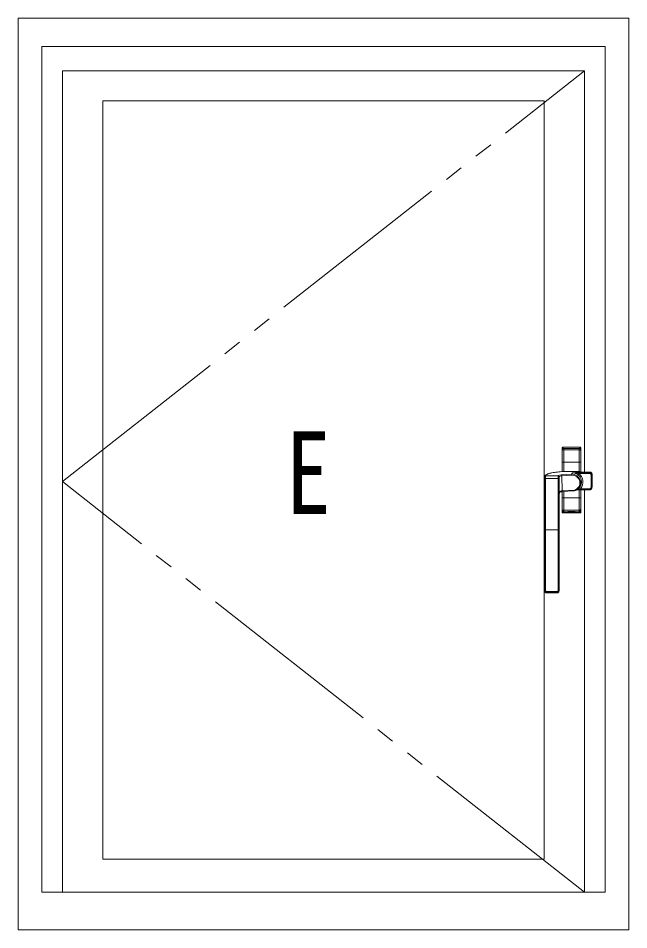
# Model space of a CAD drawing. Units: millimetres on the paper. Extents: x -397 to 397, y -282 to 282.
# Drawn here: x 240.09 to 272.59, y 179.31 to 227.81 of the extents above; entities that cross this region are included whole.
import ezdxf
from ezdxf.enums import TextEntityAlignment as Align

# ---------------------------------------------------------------- set-up
doc = ezdxf.new("R2010")
doc.units = ezdxf.units.MM
doc.linetypes.add('USER3', pattern=[15, 10, -1, 1, -1, 1, -1])
doc.layers.add('0-5_YKK_A1', color=4, linetype='Continuous', lineweight=18)
doc.styles.add('ＭＳ ゴシック', font='')
doc.styles.get('ＭＳ ゴシック').set_extended_font_data('MS Gothic')

msp = doc.modelspace()

# ---------------------------------------------------------------- linework, layer by layer
at = {"layer": '0-5_YKK_A1'}
for p, q in [((240.092, 227.812), (272.592, 227.812)), ((240.092, 179.312), (240.092, 227.812)), ((272.592, 179.312), (272.592, 227.812)), ((241.342, 226.312), (271.342, 226.312)), ((241.342, 181.312), (241.342, 226.312)), ((271.342, 181.312), (271.342, 226.312)), ((242.442, 225.012), (270.242, 225.012)), ((242.442, 181.312), (242.442, 225.012)), ((270.242, 203.66), (270.242, 225.012)), ((244.592, 223.412), (268.092, 223.412)), ((244.592, 183.062), (244.592, 223.412)), ((268.092, 203.671), (268.092, 223.412)), ((269.042, 204.937), (269.043, 204.947)), ((269.042, 204.937), (269.048, 204.873)), ((269.042, 204.937), (269.042, 203.688)), ((269.043, 204.947), (269.046, 204.956)), ((269.046, 204.956), (269.05, 204.965)), ((269.048, 204.873), (269.049, 204.883)), ((269.048, 204.187), (269.048, 204.873)), ((269.049, 204.883), (269.052, 204.892)), ((269.05, 204.965), (269.056, 204.973)), ((269.052, 204.892), (269.057, 204.901)), ((269.056, 204.973), (269.064, 204.979)), ((269.057, 204.901), (269.063, 204.908)), ((269.063, 204.908), (269.071, 204.915)), ((269.064, 204.979), (269.073, 204.983)), ((269.071, 204.915), (269.079, 204.919)), ((269.073, 204.983), (269.082, 204.986)), ((269.079, 204.919), (269.088, 204.922)), ((269.082, 204.986), (269.092, 204.987)), ((269.088, 204.922), (269.098, 204.923)), ((269.098, 204.923), (269.092, 204.987)), ((269.092, 204.987), (269.992, 204.987)), ((269.098, 204.923), (269.985, 204.923)), ((269.133, 204.187), (269.133, 204.846)), ((269.342, 204.919), (269.161, 204.919)), ((269.342, 204.915), (269.342, 204.919)), ((269.376, 204.915), (269.708, 204.915)), ((269.95, 204.846), (269.95, 204.187)), ((269.992, 204.987), (269.985, 204.923)), ((269.985, 204.923), (269.995, 204.922)), ((269.992, 204.987), (270.002, 204.986)), ((269.995, 204.922), (270.004, 204.919)), ((270.002, 204.986), (270.011, 204.983)), ((270.004, 204.919), (270.013, 204.915)), ((270.011, 204.983), (270.02, 204.979)), ((270.013, 204.915), (270.021, 204.908)), ((270.02, 204.979), (270.027, 204.973)), ((270.021, 204.908), (270.027, 204.901)), ((270.027, 204.973), (270.033, 204.965)), ((270.027, 204.901), (270.031, 204.892)), ((270.031, 204.892), (270.034, 204.883)), ((270.033, 204.965), (270.038, 204.956)), ((270.034, 204.883), (270.035, 204.873)), ((270.035, 204.873), (270.042, 204.937)), ((270.035, 204.873), (270.035, 204.187)), ((270.038, 204.956), (270.041, 204.947)), ((270.041, 204.947), (270.042, 204.937)), ((270.042, 204.937), (270.042, 203.66)), ((269.049, 204.547), (269.049, 204.187)), ((269.049, 204.187), (269.133, 204.187)), ((269.133, 204.187), (269.049, 204.187)), ((269.049, 204.187), (269.05, 203.688)), ((269.95, 204.187), (269.133, 204.187)), ((269.95, 204.187), (269.133, 204.187)), ((269.95, 204.187), (270.034, 204.187)), ((270.034, 204.187), (269.95, 204.187)), ((270.034, 204.187), (270.034, 204.547)), ((270.034, 203.66), (270.034, 204.187)), ((268.092, 183.062), (268.092, 203.671)), ((268.097, 203.322), (268.098, 203.439)), ((268.097, 203.323), (268.098, 203.437)), ((268.097, 203.272), (268.097, 203.322)), ((268.106, 203.31), (268.106, 200.587)), ((268.153, 203.464), (268.148, 203.485)), ((268.151, 200.587), (268.151, 203.323)), ((268.159, 203.5), (268.349, 203.586)), ((268.349, 203.586), (268.409, 203.604)), ((268.409, 203.604), (268.484, 203.621)), ((268.484, 203.621), (268.571, 203.635)), ((268.571, 203.635), (269.086, 203.691)), ((268.831, 203.464), (268.831, 203.463)), ((268.833, 203.323), (268.833, 200.587)), ((268.868, 203.671), (268.932, 203.678)), ((268.877, 200.587), (268.877, 203.31)), ((268.881, 203.415), (268.892, 202.447)), ((268.881, 203.415), (268.881, 203.415)), ((268.985, 203.512), (268.906, 203.5)), ((268.932, 203.678), (269.082, 203.691)), ((268.943, 203.451), (269.009, 203.463)), ((269.017, 203.515), (268.985, 203.512)), ((269.009, 203.463), (269.036, 203.466)), ((269.017, 203.515), (269.538, 203.552)), ((269.036, 203.466), (269.553, 203.503)), ((269.046, 202.673), (269.036, 203.466)), ((269.086, 203.691), (269.082, 203.691)), ((269.086, 203.692), (269.982, 203.692)), ((269.086, 203.691), (269.086, 203.692)), ((269.086, 203.691), (269.983, 203.691)), ((269.293, 203.695), (269.285, 203.692)), ((269.593, 203.622), (269.538, 203.552)), ((269.801, 203.692), (269.79, 203.695)), ((270.508, 203.642), (269.916, 203.642)), ((269.916, 203.593), (269.916, 203.642)), ((269.916, 203.593), (270.508, 203.593)), ((269.995, 203.656), (269.983, 203.691)), ((269.994, 203.66), (270.531, 203.66)), ((269.995, 203.656), (270.51, 203.656)), ((270.51, 203.656), (270.508, 203.642)), ((270.508, 203.642), (270.532, 203.64)), ((270.508, 203.593), (270.508, 203.642)), ((270.508, 203.593), (270.522, 203.592)), ((270.522, 203.592), (270.536, 203.587)), ((270.532, 203.64), (270.555, 203.633)), ((270.536, 203.587), (270.549, 203.58)), ((270.549, 203.58), (270.56, 203.571)), ((270.555, 203.633), (270.577, 203.621)), ((270.56, 203.571), (270.57, 203.559)), ((270.57, 203.559), (270.577, 203.546)), ((270.577, 203.621), (270.596, 203.605)), ((270.577, 203.546), (270.581, 203.532)), ((270.581, 203.532), (270.582, 203.517)), ((270.582, 203.517), (270.582, 202.852)), ((270.582, 203.517), (270.632, 203.517)), ((270.596, 203.605), (270.611, 203.587)), ((270.611, 203.587), (270.623, 203.565)), ((270.623, 203.565), (270.63, 203.542)), ((270.63, 203.542), (270.632, 203.517)), ((270.64, 203.559), (270.64, 203.537)), ((270.64, 203.537), (270.641, 203.513)), ((270.641, 203.513), (270.641, 203.487)), ((270.641, 203.487), (270.641, 203.46)), ((270.641, 203.46), (270.641, 202.891)), ((270.641, 203.46), (270.641, 202.891)), ((270.641, 203.46), (270.641, 203.46)), ((270.507, 202.775), (270.02, 202.775)), ((270.02, 202.775), (270.02, 202.725)), ((270.52, 202.777), (270.507, 202.775)), ((270.507, 202.775), (270.507, 202.725)), ((270.532, 202.78), (270.52, 202.777)), ((270.55, 202.734), (270.529, 202.728)), ((270.544, 202.786), (270.532, 202.78)), ((270.555, 202.793), (270.544, 202.786)), ((270.569, 202.743), (270.55, 202.734)), ((270.565, 202.803), (270.555, 202.793)), ((270.572, 202.814), (270.565, 202.803)), ((270.587, 202.755), (270.569, 202.743)), ((270.578, 202.826), (270.572, 202.814)), ((270.581, 202.839), (270.578, 202.826)), ((270.582, 202.852), (270.581, 202.839)), ((270.582, 202.852), (270.632, 202.852)), ((270.603, 202.771), (270.587, 202.755)), ((270.615, 202.789), (270.603, 202.771)), ((270.625, 202.809), (270.615, 202.789)), ((270.63, 202.83), (270.625, 202.809)), ((270.638, 202.864), (270.629, 202.824)), ((270.632, 202.852), (270.63, 202.83)), ((270.641, 202.891), (270.632, 202.852)), ((270.64, 202.878), (270.638, 202.864)), ((270.641, 202.891), (270.64, 202.878)), ((270.641, 202.891), (270.641, 202.891)), ((268.09, 202.378), (268.09, 202.399)), ((268.892, 202.447), (268.891, 202.395)), ((268.891, 202.395), (268.891, 200.587)), ((268.891, 202.394), (268.891, 200.587)), ((268.975, 202.618), (268.955, 202.613)), ((269.002, 202.668), (268.964, 202.656)), ((268.98, 202.618), (268.975, 202.618)), ((268.997, 202.62), (268.98, 202.618)), ((269.019, 202.622), (268.997, 202.62)), ((268.998, 202.638), (269.001, 202.648)), ((269.046, 202.673), (269.002, 202.668)), ((269.031, 202.622), (269.019, 202.622)), ((269.042, 202.624), (269.042, 201.538)), ((269.046, 202.673), (269.702, 202.709)), ((269.048, 201.602), (269.048, 202.287)), ((269.049, 202.624), (269.049, 202.287)), ((269.049, 202.287), (269.049, 201.928)), ((269.133, 202.287), (269.049, 202.287)), ((269.049, 202.287), (269.133, 202.287)), ((269.133, 201.629), (269.133, 202.287)), ((269.133, 202.287), (269.95, 202.287)), ((269.95, 202.287), (269.133, 202.287)), ((269.95, 202.287), (269.95, 201.629)), ((269.95, 202.287), (270.034, 202.287)), ((270.507, 202.725), (270.02, 202.725)), ((270.034, 202.287), (270.034, 202.725)), ((270.035, 202.287), (270.035, 201.602)), ((270.042, 202.725), (270.042, 201.538)), ((270.242, 181.312), (270.242, 202.725)), ((270.529, 202.728), (270.507, 202.726)), ((268.092, 200.587), (268.092, 202.147)), ((268.092, 200.587), (268.092, 202.147)), ((269.049, 201.928), (269.051, 201.728)), ((270.029, 201.634), (270.033, 201.779)), ((270.033, 201.779), (270.034, 201.928)), ((269.048, 201.602), (269.042, 201.538)), ((269.043, 201.528), (269.042, 201.538)), ((269.046, 201.519), (269.043, 201.528)), ((269.05, 201.51), (269.046, 201.519)), ((269.049, 201.592), (269.048, 201.602)), ((269.052, 201.583), (269.049, 201.592)), ((269.056, 201.502), (269.05, 201.51)), ((269.051, 201.728), (269.055, 201.634)), ((269.057, 201.574), (269.052, 201.583)), ((269.064, 201.496), (269.056, 201.502)), ((269.063, 201.566), (269.057, 201.574)), ((269.071, 201.56), (269.063, 201.566)), ((269.073, 201.491), (269.064, 201.496)), ((269.079, 201.555), (269.071, 201.56)), ((269.082, 201.488), (269.073, 201.491)), ((269.088, 201.552), (269.079, 201.555)), ((269.092, 201.487), (269.082, 201.488)), ((269.098, 201.551), (269.088, 201.552)), ((269.092, 201.487), (269.098, 201.551)), ((269.092, 201.487), (269.992, 201.487)), ((269.985, 201.551), (269.098, 201.551)), ((269.708, 201.56), (269.376, 201.56)), ((269.742, 201.56), (269.742, 201.556)), ((269.742, 201.556), (269.923, 201.556)), ((269.995, 201.552), (269.985, 201.551)), ((269.985, 201.551), (269.992, 201.487)), ((270.002, 201.488), (269.992, 201.487)), ((270.004, 201.555), (269.995, 201.552)), ((270.011, 201.491), (270.002, 201.488)), ((270.013, 201.56), (270.004, 201.555)), ((270.02, 201.496), (270.011, 201.491)), ((270.021, 201.566), (270.013, 201.56)), ((270.027, 201.502), (270.02, 201.496)), ((270.027, 201.574), (270.021, 201.566)), ((270.031, 201.583), (270.027, 201.574)), ((270.033, 201.51), (270.027, 201.502)), ((270.034, 201.592), (270.031, 201.583)), ((270.038, 201.519), (270.033, 201.51)), ((270.035, 201.602), (270.034, 201.592)), ((270.042, 201.538), (270.035, 201.602)), ((270.041, 201.528), (270.038, 201.519)), ((270.042, 201.538), (270.041, 201.528)), ((268.092, 200.587), (268.106, 200.587)), ((268.092, 200.587), (268.092, 200.587)), ((268.092, 199.237), (268.092, 200.587)), ((268.092, 199.237), (268.092, 200.587)), ((268.151, 200.587), (268.106, 200.587)), ((268.106, 200.587), (268.106, 197.377)), ((268.151, 200.587), (268.833, 200.587)), ((268.151, 197.377), (268.151, 200.587)), ((268.833, 200.587), (268.833, 199.237)), ((268.877, 199.237), (268.877, 200.587)), ((268.891, 200.587), (268.891, 200.587)), ((268.891, 200.587), (268.891, 199.237)), ((268.891, 200.587), (268.891, 199.237)), ((268.092, 199.237), (268.092, 199.237)), ((268.092, 197.408), (268.092, 199.237)), ((268.092, 197.408), (268.092, 199.237)), ((268.833, 199.237), (268.877, 199.237)), ((268.833, 199.237), (268.833, 197.377)), ((268.891, 199.237), (268.877, 199.237)), ((268.877, 197.377), (268.877, 199.237)), ((268.891, 199.237), (268.891, 199.237)), ((268.891, 199.237), (268.891, 197.408)), ((268.891, 199.237), (268.891, 197.408)), ((268.092, 197.408), (268.092, 197.408)), ((268.891, 197.408), (268.891, 197.363)), ((268.891, 197.408), (268.891, 197.408)), ((268.151, 197.377), (268.106, 197.377)), ((268.194, 197.241), (268.171, 197.248)), ((268.218, 197.239), (268.194, 197.241)), ((268.218, 197.239), (268.232, 197.252)), ((268.766, 197.239), (268.218, 197.239)), ((268.766, 197.239), (268.218, 197.239)), ((268.218, 197.239), (268.218, 197.239)), ((268.227, 197.302), (268.757, 197.302)), ((268.232, 197.252), (268.752, 197.252)), ((268.752, 197.252), (268.766, 197.239)), ((268.79, 197.241), (268.766, 197.239)), ((268.766, 197.239), (268.766, 197.239)), ((268.813, 197.248), (268.79, 197.241)), ((268.833, 197.377), (268.877, 197.377)), ((268.891, 197.363), (268.877, 197.377)), ((244.592, 183.062), (268.092, 183.062)), ((241.342, 181.312), (271.342, 181.312)), ((240.092, 179.312), (272.592, 179.312))]:
    msp.add_line(p, q, dxfattribs=at)
at = {"layer": '0-5_YKK_A1', "linetype": 'USER3'}
for p, q in [((242.442, 203.162), (270.242, 225.012)), ((270.242, 181.312), (242.442, 203.162))]:
    msp.add_line(p, q, dxfattribs=at)
at = {"layer": '0-5_YKK_A1'}
for points in [[(269.055, 204.841), (269.05, 204.695), (269.049, 204.547)], [(269.376, 204.915), (269.342, 204.915), (269.342, 204.915), (269.161, 204.919), (269.146, 204.919)], [(269.708, 204.915), (269.542, 204.914), (269.376, 204.915)], [(269.742, 204.915), (269.742, 204.915), (269.708, 204.915)], [(269.937, 204.919), (269.923, 204.919), (269.742, 204.915)], [(269.923, 204.919), (269.742, 204.919), (269.742, 204.915)], [(270.034, 204.547), (270.032, 204.747), (270.029, 204.841)], [(269.133, 203.692), (269.133, 203.832), (269.133, 204.187)], [(269.951, 204.187), (269.95, 203.988), (269.95, 203.692)], [(268.09, 202.38), (268.09, 202.4), (268.09, 202.423), (268.09, 202.45), (268.09, 202.481), (268.091, 202.517), (268.091, 202.557), (268.091, 202.599), (268.092, 202.655), (268.092, 202.72), (268.093, 202.775), (268.093, 202.834), (268.093, 202.877), (268.093, 202.887), (268.094, 202.896), (268.094, 202.903), (268.094, 202.909), (268.094, 202.912), (268.095, 203.053), (268.096, 203.177), (268.097, 203.308), (268.097, 203.323)], [(268.098, 203.439), (268.098, 203.437), (268.098, 203.437)], [(268.098, 203.437), (268.102, 203.418), (268.103, 203.415)], [(268.148, 203.485), (268.148, 203.489), (268.15, 203.493), (268.159, 203.5)], [(268.349, 203.586), (268.34, 203.586), (268.332, 203.584)], [(268.571, 203.635), (268.564, 203.635), (268.564, 203.635)], [(268.906, 203.5), (268.852, 203.483), (268.831, 203.464)], [(268.831, 203.463), (268.831, 203.439), (268.832, 203.395), (268.833, 203.336), (268.833, 203.323)], [(268.881, 203.415), (268.898, 203.434), (268.943, 203.451)], [(269.343, 203.699), (269.318, 203.698), (269.293, 203.695)], [(269.294, 203.692), (269.294, 203.693), (269.293, 203.695)], [(269.487, 203.692), (269.418, 203.696), (269.343, 203.699)], [(269.741, 203.699), (269.713, 203.698), (269.598, 203.692)], [(269.79, 203.695), (269.765, 203.698), (269.741, 203.699)], [(269.79, 203.692), (269.79, 203.693), (269.79, 203.695)], [(269.983, 203.691), (269.982, 203.692), (269.982, 203.692)], [(270.632, 202.852), (270.632, 203.517), (270.64, 203.559)], [(268.089, 202.404), (268.093, 202.904), (268.096, 203.166)], [(268.09, 202.38), (268.09, 202.38), (268.09, 202.399)], [(268.964, 202.656), (268.929, 202.624), (268.903, 202.561), (268.894, 202.506), (268.892, 202.447)], [(268.955, 202.613), (268.941, 202.605), (268.924, 202.59), (268.91, 202.566), (268.9, 202.533), (268.894, 202.495), (268.892, 202.448), (268.892, 202.442)], [(268.98, 202.618), (268.985, 202.62), (268.991, 202.625), (268.995, 202.631), (268.998, 202.638)], [(269.001, 202.648), (269.002, 202.658), (269.002, 202.668)], [(269.027, 202.623), (269.688, 202.66), (269.69, 202.659)], [(269.031, 202.623), (269.031, 202.623), (269.035, 202.625), (269.038, 202.629), (269.041, 202.635), (269.044, 202.643), (269.045, 202.652), (269.046, 202.662), (269.046, 202.673)], [(269.133, 202.287), (269.133, 202.487), (269.133, 202.629)], [(269.69, 202.659), (269.691, 202.659), (269.694, 202.661), (269.697, 202.665), (269.699, 202.671), (269.701, 202.679), (269.702, 202.688), (269.703, 202.699), (269.702, 202.709)], [(269.829, 202.713), (269.756, 202.681), (269.705, 202.662)], [(270.02, 202.725), (269.988, 202.725), (269.947, 202.724), (269.904, 202.721), (269.867, 202.717), (269.842, 202.714), (269.83, 202.712), (269.824, 202.71), (269.824, 202.71), (269.825, 202.711), (269.827, 202.712)], [(269.95, 202.724), (269.95, 202.642), (269.951, 202.287)], [(270.034, 201.928), (270.034, 202.287), (269.95, 202.287)], [(269.146, 201.556), (269.161, 201.556), (269.342, 201.56)], [(269.161, 201.556), (269.342, 201.556), (269.342, 201.56)], [(269.342, 201.56), (269.342, 201.56), (269.376, 201.56)], [(269.376, 201.56), (269.541, 201.561), (269.708, 201.56)], [(269.708, 201.56), (269.742, 201.56), (269.742, 201.56), (269.923, 201.556), (269.937, 201.556)], [(268.833, 200.587), (268.877, 200.587), (268.891, 200.587)], [(268.106, 197.377), (268.093, 197.363), (268.092, 197.408)]]:
    msp.add_lwpolyline(points, dxfattribs=at)
for centre, radius, start, end in [((269.138, 204.836), 0.0832, 83.8656, 176.9324), ((269.127, 204.347), 0.499, 89.2758, 98.3325), ((269.31, 204.851), 0.177, 157.5185, 181.7492), ((269.542, 219.716), 14.876, 268.4257, 271.5743), ((269.774, 204.851), 0.177, 358.2508, 22.4815), ((269.945, 204.835), 0.0841, 3.7619, 95.4402), ((269.956, 204.329), 0.517, 81.8288, 90.5629), ((268.148, 203.435), 0.05, 90, 178.212), ((268.16, 203.439), 0.0611, 116.7591, 180.1572), ((268.153, 203.414), 0.05, 90, 178.2249), ((267.317, 203.336), 0.789, 358.0941, 5.7592), ((268.142, 203.271), 0.0529, 81.0745, 132.8593), ((268.759, 202.382), 1.276, 109.5773, 119.3689), ((268.156, 203.457), 0.0424, 85.7199, 122.2865), ((290.428, 203.046), 22.279, 178.927, 179.2882), ((268.492, 218.808), 15.489, 268.7375, 271.2625), ((268.492, 216.307), 12.848, 268.4878, 271.5122), ((268.697, 202.475), 1.167, 96.5623, 108.2491), ((269.802, 194.441), 9.277, 95.7772, 97.669), ((268.831, 203.414), 0.05, 1.782, 89.9911), ((268.831, 203.414), 0.05, 1.7798, 89.9894), ((268.841, 203.271), 0.0529, 47.1405, 98.9256), ((269.968, 203.326), 1.091, 175.3035, 180.8477), ((268.972, 203.47), 0.0641, 356.7132, 45.1336), ((269.086, 203.642), 0.05, 90, 94.9423), ((269.213, 203.702), 0.129, 355.2078, 358.435), ((269.568, 203.097), 0.456, 287.4586, 93.8031), ((269.481, 203.507), 0.0725, 356.5567, 38.1054), ((269.582, 203.097), 0.406, 287.237, 94.0188), ((269.646, 202.418), 1.206, 77.0626, 92.553), ((269.968, 200.118), 3.524, 90.8375, 96.1129), ((269.594, 203.137), 0.485, 298.9712, 90.1492), ((269.87, 203.702), 0.129, 181.565, 184.7922), ((269.592, 203.137), 0.56, 319.85, 54.5994), ((270.529, 203.547), 0.111, 5.9693, 100.0701), ((270.523, 203.623), 0.0354, 77.7601, 110.9158), ((270.54, 203.561), 0.0988, 357.5586, 95.8468), ((270.472, 201.074), 1.76, 104.8695, 111.4202), ((256.561, 202.132), 11.532, 0.0772, 1.2338), ((269.688, 202.709), 0.05, 272.7114, 289.4529), ((269.657, 202.683), 0.052, 336.4389, 30.28), ((269.128, 202.146), 0.517, 261.8288, 270.5629), ((269.139, 201.64), 0.0841, 183.7619, 275.4402), ((269.542, 186.759), 14.876, 88.4257, 91.5743), ((269.31, 201.623), 0.177, 178.2508, 202.4815), ((269.946, 201.639), 0.0832, 263.8656, 356.9324), ((269.774, 201.623), 0.177, 337.5185, 1.7492), ((269.957, 202.128), 0.499, 269.2758, 278.3325), ((268.218, 197.364), 0.125, 180.2229, 247.9637), ((268.231, 197.377), 0.125, 180.1083, 270.2004), ((268.226, 197.377), 0.0752, 180.4911, 270.9944), ((268.386, 197.291), 0.159, 176.0056, 194.1729), ((268.752, 197.377), 0.125, 269.7976, 359.8938), ((268.598, 197.291), 0.159, 345.827, 3.9944), ((268.758, 197.378), 0.0755, 269.1971, 359.3175), ((268.766, 197.364), 0.125, 292.0363, 359.777)]:
    msp.add_arc(centre, radius, start, end, dxfattribs=at)

# ---------------------------------------------------------------- texts
at = {"layer": '0-5_YKK_A1', "color": 7, "style": 'ＭＳ ゴシック', "width": 0.8}
msp.add_text('E', height=4.399, dxfattribs=at).set_placement((254.335, 200.116), align=Align.BOTTOM_LEFT)

doc.saveas('drawing.dxf')
